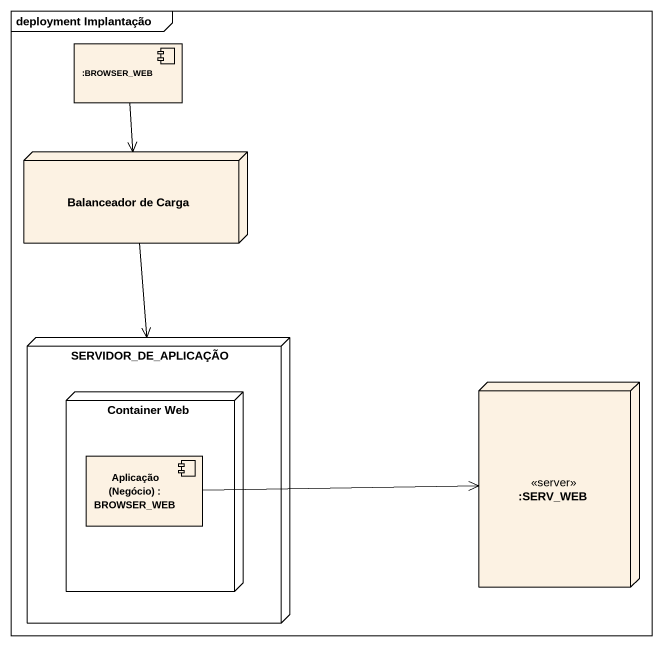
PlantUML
@startuml
mainframe deployment Implantação
component ":BROWSER_WEB" as BROWSER_WEB
node "Balanceador de Carga" as Balanceador_de_Carga
node SERVIDOR_DE_APLICAÇÃO {
  node "Container Web" as Container_Web {
    component "Aplicação (Negócio) : BROWSER_WEB" as Aplicação_Negócio
  }
}
node ":SERV_WEB" as SERV_WEB <<server>>
BROWSER_WEB --> Balanceador_de_Carga
Balanceador_de_Carga --> SERVIDOR_DE_APLICAÇÃO
Aplicação_Negócio -right-> SERV_WEB
@enduml
